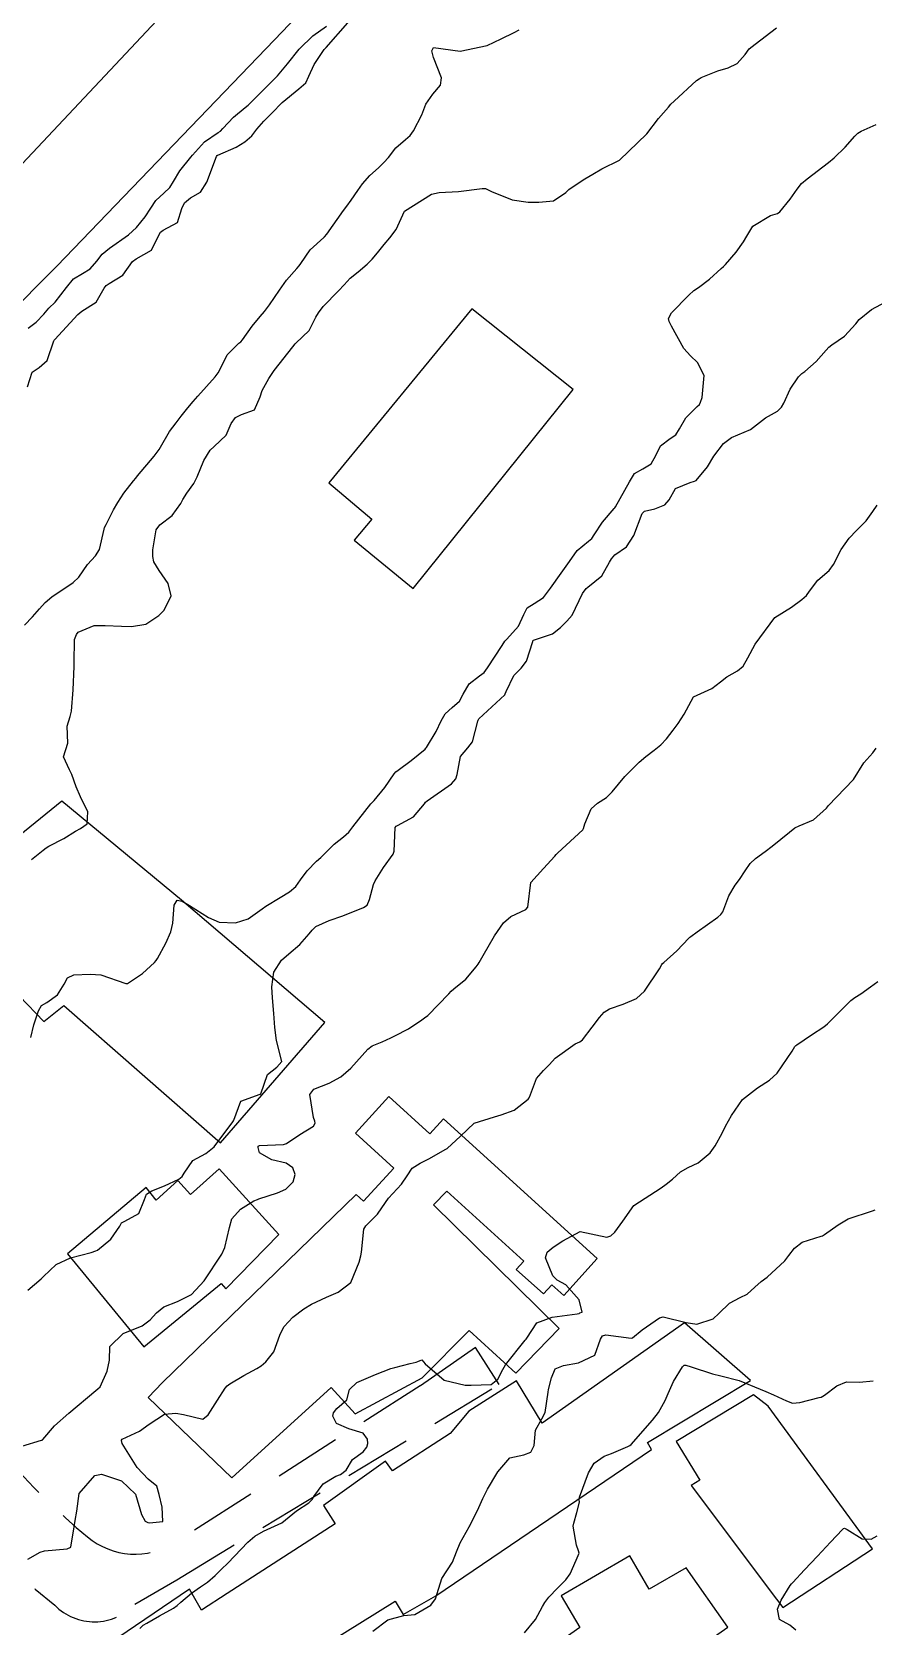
# Model space of a CAD drawing. Header units: metres. Extents: x 298520 to 308411, y 7433745 to 7450750.
# Drawn here: x 300697.7 to 300760.5, y 7446747.2 to 7446866.2 of the extents above; entities that cross this region are included whole.
import ezdxf

# ---------------------------------------------------------------- set-up
doc = ezdxf.new("R2010")
doc.units = ezdxf.units.M
doc.header["$LTSCALE"] = 10
doc.linetypes.add('DASHED', pattern=[0.75, 0.5, -0.25])
for name, color, linetype in [('Curvas de Nivel 1m', 11, 'Continuous'), ('Curvas de Nivel 5m', 15, 'Continuous'), ('Edificações', 30, 'Continuous'), ('Vias Primárias', 230, 'Continuous'), ('Vias Secundárias', 230, 'DASHED')]:
    doc.layers.add(name, color=color, linetype=linetype)

msp = doc.modelspace()

# ---------------------------------------------------------------- linework, layer by layer
at = {"layer": 'Curvas de Nivel 1m', "flags": 128}
for points, elevation in [([(300697.14, 7446821.9), (300697.75, 7446822.53), (300698.26, 7446823.13), (300698.68, 7446823.61), (300699.17, 7446824.02), (300700.77, 7446825.1), (300701.19, 7446825.5), (300701.85, 7446826.43), (300702.43, 7446827.08), (300702.73, 7446827.56), (300703.08, 7446829.07), (300703.12, 7446829.19), (300703.24, 7446829.42), (300703.79, 7446830.52), (300704.1, 7446831.06), (300704.56, 7446831.76), (300705.28, 7446832.68), (300705.44, 7446832.89), (300705.57, 7446833.05), (300706.81, 7446834.53), (300707.2, 7446835.02), (300707.3, 7446835.19), (300707.97, 7446836.36), (300708.45, 7446837.01), (300708.84, 7446837.5), (300709.34, 7446838.12), (300709.74, 7446838.6), (300710.08, 7446838.99), (300711.37, 7446840.44), (300711.6, 7446840.74), (300711.71, 7446840.97), (300712.27, 7446842.08), (300713.14, 7446842.95), (300713.28, 7446843.06), (300713.4, 7446843.2), (300714.14, 7446844.22), (300714.74, 7446844.94), (300715.05, 7446845.31), (300715.43, 7446845.82), (300716.17, 7446846.92), (300716.69, 7446847.67), (300717.47, 7446848.54), (300717.64, 7446848.73), (300717.76, 7446848.9), (300718.46, 7446849.91), (300719.49, 7446850.83), (300719.54, 7446850.88), (300719.71, 7446851.09), (300720.95, 7446852.86), (300721.19, 7446853.19), (300721.52, 7446853.63), (300722.03, 7446854.35), (300722.37, 7446854.84), (300722.91, 7446855.47), (300723.56, 7446856.04), (300723.96, 7446856.43), (300724.3, 7446856.82), (300724.85, 7446857.54), (300725.58, 7446858.15), (300725.93, 7446858.46), (300726.17, 7446858.8), (300726.8, 7446859.99), (300727.09, 7446860.79), (300727.62, 7446861.53), (300728.19, 7446862.21), (300728.27, 7446862.77), (300727.66, 7446864.28), (300727.55, 7446864.78), (300727.67, 7446865.03), (300729.66, 7446864.76), (300731.67, 7446865.18), (300732.72, 7446865.67), (300733.68, 7446866.15), (300734.06, 7446866.33)], 676), ([(300697.41, 7446844.08), (300698.02, 7446844.53), (300698.59, 7446845.13), (300698.97, 7446845.58), (300699.43, 7446846.02), (300700.28, 7446847.11), (300700.79, 7446847.76), (300701.46, 7446848.16), (300702.04, 7446848.51), (300702.53, 7446849.08), (300702.95, 7446849.61), (300703.48, 7446850.04), (300704.91, 7446851.05), (300705.5, 7446851.59), (300706.15, 7446852.39), (300706.56, 7446853.03), (300706.94, 7446853.61), (300707.53, 7446854.14), (300707.98, 7446854.57), (300708.26, 7446855.01), (300708.74, 7446855.82), (300709.56, 7446856.85), (300709.68, 7446857), (300710.57, 7446857.99), (300711.59, 7446858.68), (300711.77, 7446858.79), (300711.95, 7446858.97), (300712.73, 7446859.83), (300713.61, 7446860.54), (300713.84, 7446860.72), (300714.07, 7446860.95), (300715.63, 7446862.5), (300716.02, 7446862.92), (300716.76, 7446863.8), (300717.63, 7446864.9), (300717.65, 7446864.92), (300717.66, 7446864.93), (300718.67, 7446865.89), (300719.68, 7446866.61)], 674), ([(300697.66, 7446804.41), (300698.53, 7446805.12), (300698.77, 7446805.3), (300698.95, 7446805.42), (300700.08, 7446805.99), (300700.96, 7446806.52), (300701.33, 7446806.73), (300701.81, 7446807.09), (300701.86, 7446807.97), (300701.33, 7446809.09), (300701, 7446809.85), (300700.67, 7446810.76), (300700.51, 7446811.1), (300700.06, 7446812.08), (300700.37, 7446813.1), (300700.33, 7446814.38), (300700.54, 7446815.1), (300700.66, 7446815.5), (300700.78, 7446817.09), (300700.84, 7446818.83), (300700.85, 7446819.09), (300700.87, 7446820.83), (300700.97, 7446821.09), (300701.03, 7446821.2), (300701.14, 7446821.39), (300702.33, 7446821.89), (300703.15, 7446821.88), (300704.38, 7446821.83), (300705.14, 7446821.81), (300706.19, 7446821.99), (300707.16, 7446822.64), (300707.36, 7446822.82), (300707.56, 7446823.02), (300708.09, 7446824.1), (300707.87, 7446825.01), (300707.19, 7446825.99), (300706.8, 7446826.63), (300706.72, 7446827.03), (300706.71, 7446827.52), (300706.98, 7446829.02), (300707.24, 7446829.4), (300708.17, 7446830.09), (300708.82, 7446831), (300708.97, 7446831.29), (300709.26, 7446831.76), (300709.79, 7446832.47), (300710.02, 7446832.99), (300710.52, 7446834.21), (300711.01, 7446834.97), (300711.31, 7446835.25), (300712.19, 7446836.09), (300712.56, 7446836.96), (300712.88, 7446837.41), (300713.33, 7446837.62), (300714.3, 7446837.98), (300714.72, 7446838.94), (300714.87, 7446839.42), (300715.37, 7446840.33), (300715.78, 7446840.92), (300717.16, 7446842.68), (300717.35, 7446842.9), (300717.37, 7446842.92), (300717.39, 7446842.95), (300718.4, 7446843.9), (300718.89, 7446844.89), (300719.08, 7446845.23), (300719.43, 7446845.69), (300720.58, 7446846.86), (300721, 7446847.31), (300721.46, 7446847.8), (300722.04, 7446848.27), (300722.72, 7446848.84), (300723.09, 7446849.22), (300723.48, 7446849.7), (300723.98, 7446850.33), (300724.41, 7446850.82), (300724.88, 7446851.43), (300725.51, 7446852.81), (300727.53, 7446854.07), (300728.09, 7446854.21), (300729.54, 7446854.28), (300731.3, 7446854.5), (300731.54, 7446854.49), (300731.99, 7446854.27), (300733.53, 7446853.65), (300734.74, 7446853.48), (300735.52, 7446853.47), (300736.63, 7446853.57), (300737.54, 7446854.19), (300737.78, 7446854.42), (300738.08, 7446854.65), (300738.97, 7446855.23), (300739.55, 7446855.57), (300740.23, 7446855.96), (300741.56, 7446856.62), (300743.58, 7446858.59), (300744.46, 7446859.72), (300745.2, 7446860.57), (300745.39, 7446860.79), (300745.62, 7446861.03), (300747.3, 7446862.55), (300747.49, 7446862.69), (300747.64, 7446862.78), (300748.89, 7446863.28), (300749.65, 7446863.5), (300750.32, 7446863.84), (300750.93, 7446864.51), (300751.24, 7446864.93), (300751.67, 7446865.27), (300753.28, 7446866.48)], 677), ([(300697.61, 7446791.13), (300697.84, 7446792.08), (300698.19, 7446793.13), (300698.42, 7446793.51), (300698.81, 7446793.75), (300699.61, 7446794.32), (300700.11, 7446795.11), (300700.35, 7446795.58), (300700.83, 7446795.81), (300702.04, 7446795.87), (300702.83, 7446795.82), (300704.71, 7446795.17), (300704.82, 7446795.17), (300705.96, 7446795.91), (300706.85, 7446796.74), (300706.98, 7446796.89), (300707.07, 7446797.02), (300707.69, 7446798.18), (300708.07, 7446799.01), (300708.21, 7446799.67), (300708.3, 7446801.01), (300708.53, 7446801.37), (300708.9, 7446801.31), (300709.46, 7446800.99), (300710.88, 7446800.08), (300711.67, 7446799.75), (300712.88, 7446799.7), (300713.84, 7446799.99), (300714.89, 7446800.74), (300715.15, 7446800.93), (300716.23, 7446801.58), (300716.91, 7446802), (300717.4, 7446802.41), (300717.75, 7446802.89), (300718.23, 7446803.58), (300718.94, 7446804.29), (300719.25, 7446804.57), (300719.55, 7446804.87), (300720.26, 7446805.56), (300720.96, 7446806.1), (300721.36, 7446806.46), (300721.64, 7446806.85), (300722.99, 7446808.56), (300723.12, 7446808.7), (300723.24, 7446808.83), (300724.03, 7446809.79), (300724.74, 7446810.81), (300724.86, 7446810.97), (300725.02, 7446811.09), (300726.01, 7446811.81), (300727.04, 7446812.66), (300727.1, 7446812.72), (300727.15, 7446812.78), (300727.87, 7446813.96), (300728.25, 7446814.77), (300728.54, 7446815.3), (300729.07, 7446815.75), (300729.6, 7446816.23), (300729.88, 7446816.75), (300730.32, 7446817.52), (300731.1, 7446818.12), (300731.46, 7446818.38), (300731.7, 7446818.73), (300732.8, 7446820.38), (300733, 7446820.71), (300733.06, 7446820.79), (300733.14, 7446820.86), (300734.01, 7446821.84), (300734.41, 7446822.7), (300734.65, 7446823.21), (300735.17, 7446823.52), (300735.89, 7446823.97), (300736.39, 7446824.68), (300737.19, 7446825.8), (300737.81, 7446826.65), (300738.39, 7446827.47), (300739.23, 7446828.17), (300739.49, 7446828.38), (300739.67, 7446828.64), (300740.28, 7446829.59), (300741.15, 7446830.62), (300741.2, 7446830.67), (300741.25, 7446830.74), (300742.29, 7446832.6), (300742.67, 7446833.22), (300743.29, 7446833.58), (300743.92, 7446833.95), (300744.26, 7446834.58), (300744.6, 7446835.29), (300745.32, 7446835.83), (300745.76, 7446836.12), (300746.04, 7446836.56), (300746.51, 7446837.39), (300747.35, 7446838.24), (300747.51, 7446838.39), (300747.6, 7446838.55), (300747.71, 7446838.9), (300747.87, 7446840.54), (300747.38, 7446841.51), (300746.85, 7446842.01), (300746.34, 7446842.56), (300745.42, 7446844.22), (300745.25, 7446844.57), (300745.2, 7446844.8), (300745.43, 7446845.23), (300746.73, 7446846.55), (300747.1, 7446846.89), (300747.45, 7446847.12), (300748.26, 7446847.73), (300749.13, 7446848.52), (300749.31, 7446848.68), (300749.47, 7446848.82), (300750.25, 7446849.75), (300750.81, 7446850.51), (300751.05, 7446850.95), (300751.5, 7446851.68), (300752.83, 7446852.48), (300753.35, 7446852.63), (300753.52, 7446852.76), (300754.28, 7446853.71), (300754.8, 7446854.46), (300755.13, 7446854.87), (300755.55, 7446855.21), (300757.15, 7446856.43), (300757.57, 7446856.78), (300758.4, 7446857.59), (300759.12, 7446858.4), (300759.35, 7446858.64), (300759.59, 7446858.77), (300760.7, 7446859.28)], 678), ([(300697.4, 7446772.28), (300698.38, 7446773.12), (300698.48, 7446773.21), (300698.56, 7446773.3), (300699.5, 7446774.19), (300700.58, 7446774.68), (300702.11, 7446775.08), (300702.46, 7446775.2), (300702.59, 7446775.27), (300703.58, 7446776.08), (300704.25, 7446777.05), (300704.38, 7446777.29), (300704.62, 7446777.42), (300705.67, 7446778), (300706.11, 7446779.04), (300706.25, 7446779.43), (300706.64, 7446779.68), (300707.59, 7446780.07), (300708.66, 7446780.55), (300708.91, 7446780.75), (300709.06, 7446781), (300709.71, 7446781.95), (300710.68, 7446782.48), (300711.3, 7446782.97), (300712.7, 7446784.84), (300712.74, 7446784.91), (300712.76, 7446784.95), (300713.29, 7446786.38), (300714.73, 7446786.89), (300714.76, 7446786.9), (300714.78, 7446786.93), (300715.29, 7446788.38), (300715.98, 7446788.92), (300716.35, 7446789.33), (300715.95, 7446790.92), (300715.83, 7446791.88), (300715.74, 7446792.92), (300715.66, 7446794.08), (300715.61, 7446794.92), (300715.75, 7446796.01), (300716.32, 7446796.91), (300716.86, 7446797.38), (300717.68, 7446798.08), (300718.39, 7446798.88), (300718.61, 7446799.15), (300718.88, 7446799.41), (300719.88, 7446799.87), (300720.89, 7446800.22), (300722.44, 7446800.84), (300722.71, 7446801.02), (300722.9, 7446801.42), (300723.2, 7446802.55), (300723.31, 7446802.83), (300723.93, 7446803.83), (300724.65, 7446804.81), (300724.72, 7446805.04), (300724.81, 7446806.81), (300724.87, 7446806.9), (300724.97, 7446806.96), (300726.18, 7446807.59), (300726.99, 7446808.57), (300727.08, 7446808.7), (300727.19, 7446808.79), (300729.01, 7446810.06), (300729.33, 7446810.44), (300729.43, 7446810.76), (300729.69, 7446812.1), (300730.24, 7446812.75), (300730.59, 7446813.2), (300730.97, 7446814.74), (300730.99, 7446814.81), (300731.06, 7446814.92), (300732.98, 7446816.71), (300733.02, 7446816.78), (300733.09, 7446816.96), (300733.67, 7446818.14), (300734.21, 7446818.7), (300734.61, 7446819.21), (300735.07, 7446820.69), (300735.09, 7446820.74), (300735.13, 7446820.78), (300736.55, 7446821.27), (300737.15, 7446821.73), (300737.62, 7446822.2), (300738.02, 7446822.66), (300738.79, 7446824.26), (300739.07, 7446824.64), (300739.18, 7446824.75), (300740.22, 7446825.6), (300740.8, 7446826.62), (300740.96, 7446826.87), (300741.21, 7446827.16), (300742.07, 7446827.76), (300742.62, 7446828.6), (300743.25, 7446830.24), (300743.42, 7446830.42), (300744.18, 7446830.58), (300744.93, 7446830.9), (300745.26, 7446831.27), (300745.74, 7446832.1), (300746.82, 7446832.55), (300747.16, 7446832.66), (300747.28, 7446832.71), (300748.11, 7446833.72), (300748.6, 7446834.53), (300749.31, 7446835.47), (300749.92, 7446835.91), (300751.32, 7446836.5), (300752.44, 7446837.38), (300753.34, 7446837.89), (300753.65, 7446838.17), (300753.81, 7446838.47), (300754.29, 7446839.53), (300754.91, 7446840.45), (300755.15, 7446840.68), (300755.38, 7446840.85), (300756.24, 7446841.58), (300756.98, 7446842.43), (300757.17, 7446842.66), (300757.4, 7446842.84), (300758.34, 7446843.48), (300759.18, 7446844.4), (300759.43, 7446844.71), (300760.35, 7446845.47), (300761.44, 7446846.04)], 679), ([(300697.38, 7446752.2), (300698.32, 7446752.72), (300698.63, 7446752.81), (300700.32, 7446752.97), (300700.59, 7446753.1), (300700.84, 7446754.6), (300700.93, 7446755.09), (300701.05, 7446755.78), (300701.23, 7446757.09), (300702.39, 7446758.43), (300702.9, 7446758.55), (300704.38, 7446758.05), (300705.42, 7446757.04), (300705.87, 7446755.52), (300706.16, 7446755.03), (300706.35, 7446754.92), (300706.48, 7446754.9), (300707.46, 7446755.01), (300707.42, 7446756.07), (300707.19, 7446757.02), (300707.01, 7446757.65), (300706.38, 7446758.17), (300705.55, 7446759.04), (300704.42, 7446760.83), (300704.38, 7446761.05), (300704.39, 7446761.08), (300704.42, 7446761.15), (300705.72, 7446761.75), (300706.44, 7446762.28), (300707.6, 7446763.01), (300708.44, 7446763.1), (300709.01, 7446762.99), (300710.44, 7446762.64), (300710.86, 7446762.97), (300711.55, 7446764.06), (300712.13, 7446764.96), (300712.28, 7446765.14), (300712.47, 7446765.29), (300713.52, 7446765.9), (300714.49, 7446766.42), (300714.8, 7446766.62), (300715.15, 7446766.92), (300715.74, 7446767.68), (300716.21, 7446768.91), (300716.29, 7446769.14), (300716.52, 7446769.55), (300717.17, 7446770.26), (300717.99, 7446770.89), (300718.55, 7446771.22), (300719.68, 7446771.74), (300720.56, 7446772.13), (300721.49, 7446772.85), (300722.11, 7446774.36), (300722.25, 7446774.83), (300722.3, 7446775.12), (300722.46, 7446776.83), (300722.62, 7446777.07), (300723.5, 7446777.95), (300724.09, 7446778.82), (300724.31, 7446779.14), (300724.64, 7446779.5), (300725.27, 7446780.18), (300725.7, 7446780.8), (300726.08, 7446781.38), (300726.67, 7446781.74), (300727.36, 7446782.09), (300728.53, 7446782.76), (300728.68, 7446782.85), (300729.68, 7446783.77), (300730.7, 7446784.74), (300732.23, 7446785.2), (300732.71, 7446785.35), (300733.7, 7446785.72), (300734.73, 7446786.52), (300734.8, 7446786.62), (300734.83, 7446786.69), (300735.36, 7446788.07), (300735.87, 7446788.68), (300736.32, 7446789.11), (300736.76, 7446789.59), (300738.25, 7446790.65), (300738.6, 7446790.82), (300738.78, 7446790.95), (300739.51, 7446791.91), (300740.06, 7446792.63), (300740.41, 7446793.02), (300740.81, 7446793.28), (300741.82, 7446793.61), (300742.82, 7446794.04), (300743.42, 7446794.59), (300744.53, 7446796.26), (300744.72, 7446796.57), (300744.77, 7446796.65), (300744.85, 7446796.73), (300745.82, 7446797.6), (300746.72, 7446798.55), (300746.8, 7446798.63), (300746.87, 7446798.68), (300747.34, 7446799.01), (300748.89, 7446800.12), (300749.11, 7446800.3), (300749.27, 7446800.52), (300749.72, 7446801.71), (300750.19, 7446802.51), (300750.51, 7446802.92), (300750.93, 7446803.57), (300751.31, 7446804.12), (300751.7, 7446804.49), (300752.41, 7446805.02), (300752.95, 7446805.41), (300754.24, 7446806.46), (300754.64, 7446806.78), (300754.97, 7446806.94), (300756.03, 7446807.39), (300756.99, 7446808.26), (300757.07, 7446808.36), (300757.13, 7446808.43), (300759.01, 7446810.4), (300759.79, 7446811.64), (300760.45, 7446812.39), (300760.7, 7446812.73)], 681), ([(300705.76, 7446747.03), (300706.01, 7446747.27), (300706.26, 7446747.42), (300707.21, 7446747.96), (300708.27, 7446748.54), (300708.53, 7446748.73), (300708.81, 7446748.99), (300709.61, 7446749.66), (300710.29, 7446750.14), (300710.79, 7446750.48), (300711.37, 7446750.97), (300711.84, 7446751.44), (300712.31, 7446751.9), (300713.31, 7446752.95), (300713.8, 7446753.47), (300714.34, 7446753.92), (300714.99, 7446754.28), (300716.34, 7446754.91), (300717.44, 7446755.81), (300718.37, 7446756.41), (300718.6, 7446756.65), (300718.74, 7446756.88), (300719.44, 7446757.81), (300720.39, 7446758.38), (300720.72, 7446758.52), (300721.15, 7446758.85), (300721.63, 7446759.63), (300722.41, 7446760.21), (300722.7, 7446760.55), (300722.77, 7446760.83), (300722.74, 7446761.15), (300722.43, 7446761.61), (300721.36, 7446761.92), (300720.44, 7446762.33), (300720.15, 7446762.86), (300720.2, 7446763.11), (300720.45, 7446763.45), (300721.21, 7446764.1), (300721.41, 7446764.85), (300721.95, 7446765.37), (300722.47, 7446765.61), (300723.33, 7446765.97), (300724.49, 7446766.43), (300724.78, 7446766.51), (300725.92, 7446766.8), (300726.38, 7446766.91), (300726.49, 7446766.95), (300726.79, 7446767.08), (300727.05, 7446766.78), (300728.47, 7446765.55), (300730.03, 7446765.19), (300730.47, 7446765.19), (300731.96, 7446765.24), (300732.48, 7446765.63), (300732.84, 7446766.36), (300733.05, 7446766.71), (300734.51, 7446768.53), (300734.58, 7446768.62), (300734.63, 7446768.69), (300735.38, 7446769.83), (300736.53, 7446770.25), (300738.39, 7446770.5), (300738.53, 7446770.54), (300738.6, 7446770.57), (300738.77, 7446770.64), (300738.55, 7446771.54), (300737.54, 7446772.66), (300736.91, 7446773.01), (300736.57, 7446773.34), (300736.03, 7446774.68), (300736.16, 7446775.11), (300736.6, 7446775.49), (300737.31, 7446775.96), (300738.61, 7446776.64), (300740.61, 7446776.22), (300740.9, 7446776.32), (300741.2, 7446776.61), (300741.81, 7446777.42), (300742.63, 7446778.6), (300744.65, 7446779.92), (300745.04, 7446780.18), (300745.5, 7446780.56), (300746.11, 7446781.11), (300746.67, 7446781.43), (300747.43, 7446781.78), (300748.31, 7446782.53), (300748.69, 7446783.05), (300749.22, 7446784), (300749.45, 7446784.51), (300749.92, 7446785.31), (300750.73, 7446786.5), (300751.85, 7446787.38), (300752.75, 7446787.95), (300753.33, 7446788.47), (300754.44, 7446790.12), (300754.64, 7446790.45), (300754.7, 7446790.53), (300754.78, 7446790.59), (300755.89, 7446791.34), (300756.8, 7446791.92), (300757.08, 7446792.15), (300757.34, 7446792.42), (300758.82, 7446793.89), (300759.11, 7446794.11), (300759.56, 7446794.39), (300760.29, 7446794.92), (300760.83, 7446795.31)], 682), ([(300723.13, 7446746.83), (300724.26, 7446747.67), (300725.46, 7446747.99), (300726.27, 7446748.07), (300727.48, 7446748.77), (300727.81, 7446749.24), (300728.3, 7446750.76), (300729.08, 7446751.98), (300729.39, 7446752.75), (300729.66, 7446753.42), (300730.34, 7446754.61), (300730.39, 7446754.69), (300730.41, 7446754.74), (300731.04, 7446756.06), (300731.35, 7446756.73), (300731.7, 7446757.41), (300732.39, 7446758.6), (300732.46, 7446758.72), (300733.37, 7446759.75), (300734.41, 7446759.98), (300734.93, 7446760.17), (300735.18, 7446760.68), (300735.29, 7446761.82), (300735.76, 7446762.68), (300735.99, 7446763.13), (300736.22, 7446764.67), (300736.26, 7446764.87), (300736.48, 7446765.72), (300736.75, 7446766.41), (300737.38, 7446766.66), (300738.49, 7446766.84), (300739.7, 7446767.43), (300740.14, 7446768.62), (300740.27, 7446768.87), (300740.52, 7446768.93), (300742.42, 7446768.7), (300742.51, 7446768.72), (300743.24, 7446769.31), (300744.53, 7446770.22), (300744.82, 7446770.28), (300746.53, 7446769.85), (300747.32, 7446769.74), (300748.53, 7446770.14), (300748.97, 7446770.52), (300749.75, 7446771.3), (300750.55, 7446771.72), (300751.07, 7446771.98), (300751.65, 7446772.49), (300752.13, 7446772.92), (300752.57, 7446773.25), (300753.88, 7446774.46), (300754.19, 7446774.86), (300754.6, 7446775.42), (300755.19, 7446775.85), (300756.61, 7446776.3), (300756.7, 7446776.34), (300756.85, 7446776.43), (300757.88, 7446777.16), (300758.62, 7446777.59), (300760.44, 7446778.2), (300760.63, 7446778.27)], 683), ([(300734.46, 7446746.69), (300735.27, 7446747.68), (300735.81, 7446748.67), (300735.98, 7446748.97), (300736.28, 7446749.37), (300736.92, 7446750.04), (300737.55, 7446750.66), (300737.86, 7446751.1), (300738.32, 7446752.13), (300738.53, 7446752.65), (300738.49, 7446752.81), (300738.33, 7446753.23), (300738.1, 7446754.65), (300738.13, 7446754.87), (300738.36, 7446755.67), (300738.56, 7446756.46), (300738.54, 7446756.65), (300738.56, 7446756.83), (300739.23, 7446758.64), (300739.66, 7446759.37), (300740.41, 7446759.88), (300740.95, 7446760.08), (300742.18, 7446760.6), (300742.33, 7446760.69), (300742.42, 7446760.76), (300744.01, 7446762.58), (300744.45, 7446763.13), (300744.97, 7446764.05), (300745.19, 7446764.56), (300745.59, 7446765.45), (300746.26, 7446766.55), (300746.38, 7446766.67), (300746.49, 7446766.67), (300746.89, 7446766.55), (300748.49, 7446766.04), (300749.12, 7446765.88), (300750.48, 7446765.52), (300752.06, 7446764.89), (300752.47, 7446764.72), (300753.05, 7446764.47), (300754.01, 7446764.01), (300754.46, 7446763.85), (300755.02, 7446763.88), (300756.46, 7446764.26), (300756.6, 7446764.29), (300756.84, 7446764.43), (300757.76, 7446765.13), (300758.48, 7446765.44), (300759.47, 7446765.41), (300760.48, 7446765.51)], 684)]:
    msp.add_lwpolyline(points, dxfattribs=dict(at, elevation=elevation))
at = {"layer": 'Curvas de Nivel 5m', "flags": 128}
for points, elevation in [([(300697.36, 7446839.7), (300697.72, 7446840.79), (300698.24, 7446841.13), (300698.84, 7446841.67), (300699.32, 7446843.12), (300699.35, 7446843.17), (300699.4, 7446843.22), (300701.12, 7446845.09), (300701.43, 7446845.34), (300702.49, 7446846.02), (300703.08, 7446847.07), (300703.24, 7446847.27), (300703.45, 7446847.41), (300704.48, 7446848.04), (300705.2, 7446849.04), (300705.48, 7446849.25), (300706.62, 7446849.89), (300707.18, 7446851.02), (300707.28, 7446851.24), (300707.5, 7446851.4), (300708.55, 7446851.96), (300708.89, 7446853.01), (300709.08, 7446853.44), (300709.53, 7446853.81), (300710.29, 7446854.23), (300710.75, 7446854.98), (300711.47, 7446856.88), (300711.53, 7446856.97), (300711.54, 7446856.99), (300711.56, 7446857), (300712.93, 7446857.59), (300713.58, 7446857.99), (300714.11, 7446858.42), (300714.49, 7446858.94), (300715.01, 7446859.52), (300715.6, 7446860.12), (300716.37, 7446860.92), (300717.62, 7446861.95), (300718.14, 7446862.38), (300718.37, 7446862.89), (300718.77, 7446863.76), (300719.52, 7446864.88), (300719.59, 7446864.95), (300719.66, 7446865.03), (300721.27, 7446866.86)], 675), ([(300696.94, 7446760.62), (300698.42, 7446761.07), (300698.46, 7446761.08), (300698.52, 7446761.12), (300699.39, 7446762.15), (300700.44, 7446763.1), (300702.46, 7446764.78), (300702.62, 7446764.91), (300702.79, 7446765.07), (300703.31, 7446766.23), (300703.48, 7446767.06), (300703.5, 7446768.06), (300704.51, 7446769.05), (300705.93, 7446769.62), (300706.53, 7446770.06), (300706.99, 7446770.57), (300707.53, 7446771.02), (300708.55, 7446771.42), (300709.6, 7446771.94), (300710.56, 7446772.98), (300711.87, 7446774.96), (300712.09, 7446775.45), (300712.44, 7446776.95), (300712.62, 7446777.59), (300713.26, 7446778.31), (300714.26, 7446778.93), (300714.52, 7446779.04), (300714.64, 7446779.08), (300716.03, 7446779.53), (300716.65, 7446779.81), (300717.2, 7446780.35), (300717.34, 7446780.9), (300717.18, 7446781.41), (300716.67, 7446781.75), (300715.6, 7446782), (300714.68, 7446782.53), (300714.57, 7446782.93), (300714.59, 7446783.02), (300714.68, 7446783.08), (300716.46, 7446783.14), (300716.69, 7446783.22), (300717.69, 7446783.89), (300718.7, 7446784.52), (300718.84, 7446784.74), (300718.82, 7446784.88), (300718.71, 7446785.17), (300718.45, 7446786.88), (300718.74, 7446787.27), (300719.88, 7446787.73), (300720.75, 7446788.2), (300721.51, 7446788.85), (300722.77, 7446790.27), (300723.08, 7446790.52), (300723.84, 7446790.82), (300724.49, 7446791.1), (300724.78, 7446791.25), (300725.8, 7446791.79), (300726.8, 7446792.46), (300726.99, 7446792.6), (300727.24, 7446792.78), (300728.82, 7446794.39), (300728.99, 7446794.59), (300729.18, 7446794.76), (300730.09, 7446795.49), (300730.85, 7446796.41), (300730.99, 7446796.6), (300731.08, 7446796.74), (300731.37, 7446797.24), (300732.22, 7446798.72), (300732.88, 7446799.69), (300733.43, 7446800.17), (300734.56, 7446800.69), (300734.72, 7446800.87), (300734.92, 7446802.69), (300735.87, 7446803.74), (300736.72, 7446804.67), (300736.83, 7446804.79), (300736.95, 7446804.92), (300738.81, 7446806.64), (300738.87, 7446806.73), (300738.97, 7446807.08), (300739.43, 7446808.2), (300739.91, 7446808.63), (300740.57, 7446809.05), (300741, 7446809.46), (300741.96, 7446810.61), (300742.48, 7446811.14), (300743.03, 7446811.67), (300743.52, 7446812.1), (300744.14, 7446812.58), (300744.64, 7446812.98), (300745.05, 7446813.43), (300745.55, 7446814.07), (300745.92, 7446814.56), (300746.37, 7446815.26), (300747.08, 7446816.55), (300748.43, 7446817.19), (300749.1, 7446817.67), (300749.57, 7446818.05), (300750.36, 7446818.51), (300750.77, 7446818.85), (300751.12, 7446819.46), (300751.68, 7446820.49), (300753.15, 7446822.47), (300754.38, 7446823.24), (300755.17, 7446823.82), (300755.5, 7446824.13), (300755.73, 7446824.44), (300756.36, 7446825.27), (300757.2, 7446826), (300757.52, 7446826.43), (300758.09, 7446827.55), (300758.68, 7446828.41), (300759.24, 7446828.97), (300759.95, 7446829.69), (300760.45, 7446830.39), (300760.77, 7446830.87)], 680), ([(300754.7, 7446746.89), (300754.26, 7446747.26), (300753.5, 7446747.69), (300753.34, 7446748.46), (300753.61, 7446749.14), (300754.3, 7446750.24), (300754.39, 7446750.36), (300754.48, 7446750.45), (300755.36, 7446751.4), (300756.32, 7446752.43), (300757.29, 7446753.46), (300758.19, 7446754.41), (300758.27, 7446754.49), (300758.34, 7446754.51), (300758.55, 7446754.41), (300759.67, 7446753.72), (300760.34, 7446753.7), (300760.78, 7446753.93)], 685)]:
    msp.add_lwpolyline(points, dxfattribs=dict(at, elevation=elevation))
at = {"layer": 'Edificações'}
for points in [[(300730.54, 7446845.53), (300719.85, 7446832.54), (300723.06, 7446829.81), (300721.75, 7446828.26), (300726.14, 7446824.64), (300738.09, 7446839.5)], [(300706.38, 7446764.27), (300712.61, 7446758.27), (300720.03, 7446765.02), (300721.83, 7446763.04), (300726.83, 7446765.74), (300730.32, 7446769.27), (300733.81, 7446766.09), (300737.05, 7446769.41), (300727.68, 7446778.65), (300728.67, 7446779.65), (300734.41, 7446774.45), (300733.84, 7446773.82), (300735.88, 7446771.99), (300736.5, 7446772.68), (300737.39, 7446771.87), (300739.88, 7446774.63), (300739.88, 7446774.63), (300728.42, 7446785.07), (300727.4, 7446783.95), (300724.34, 7446786.74), (300721.84, 7446783.99), (300724.7, 7446781.39), (300722.45, 7446778.92), (300721.9, 7446779.42), (300707.45, 7446765.39)], [(300706.21, 7446779.93), (300700.35, 7446774.99), (300706.05, 7446768.05), (300711.82, 7446772.78), (300712.16, 7446772.37), (300716.13, 7446776.42), (300711.66, 7446781.34), (300709.54, 7446779.41), (300708.59, 7446780.45), (300706.97, 7446778.98)], [(300727.84, 7446749.46), (300743.95, 7446760.39), (300743.65, 7446760.9), (300751.32, 7446765.52), (300746.41, 7446769.83), (300735.78, 7446762.34), (300733.86, 7446765.5), (300730.3, 7446763.24), (300728.9, 7446761.58), (300724.6, 7446758.8), (300724.08, 7446759.5), (300719.46, 7446756.19), (300720.34, 7446754.83), (300712.26, 7446749.63), (300710.34, 7446748.38), (300709.45, 7446749.95), (300700.77, 7446744.07), (300705.61, 7446736.94), (300707.03, 7446737.9), (300707.78, 7446736.79), (300720.49, 7446744.7), (300719.74, 7446745.91), (300724.8, 7446749.05), (300725.4, 7446748.07)], [(300751.54, 7446764.47), (300745.78, 7446760.98), (300747.54, 7446758.09), (300746.9, 7446757.7), (300753.27, 7446749.21), (300753.74, 7446748.58), (300760.44, 7446752.97), (300752.64, 7446763.62)], [(300733.44, 7446743.46), (300737.19, 7446738.42), (300749.64, 7446747.12), (300746.53, 7446751.56), (300743.76, 7446749.95), (300742.32, 7446752.44), (300737.2, 7446749.47), (300738.58, 7446747.09)]]:
    msp.add_lwpolyline(points, close=True, dxfattribs=at)
msp.add_lwpolyline([(300696.76, 7446794.22), (300698.59, 7446792.32), (300700.08, 7446793.53), (300711.76, 7446783.28), (300719.56, 7446792.25), (300708.86, 7446801.39), (300699.94, 7446808.77), (300693.02, 7446803.17)], dxfattribs=at)
at = {"layer": 'Vias Primárias'}
for points in [[(300865.52, 7447058.34), (300853.26, 7447039.09), (300842.6, 7447023.31), (300832.21, 7447008.18), (300824.36, 7446997.13), (300799.29, 7446964.97, -0.031955), (300784.45, 7446948.28), (300773, 7446936.24), (300742.3, 7446904.13), (300726.31, 7446887.62), (300710.47, 7446870.74), (300694.62, 7446853.87), (300675.3, 7446833.76), (300654.27, 7446814.3), (300629.85, 7446792.95), (300622.86, 7446787.02, 0.017672), (300612.16, 7446777.28, 0.001604), (300604.46, 7446769.71, 0.027938), (300589.11, 7446752.72, -0.064013), (300586.19, 7446749.72), (300575.85, 7446736.44)], [(300591.2, 7446745.57, 0.022366), (300594.01, 7446748.76, -0.027938), (300608.89, 7446765.23, -0.001604), (300616.57, 7446772.78, -0.017672), (300626.94, 7446782.22), (300633.96, 7446788.17), (300659.96, 7446810.98), (300679.94, 7446829), (300699.55, 7446848.71), (300715.79, 7446865.6), (300731.84, 7446882.38), (300747.52, 7446899.02), (300777.56, 7446931.89), (300780.3, 7446934.78)]]:
    msp.add_lwpolyline(points, format="xyb", dxfattribs=at)
at = {"layer": 'Vias Secundárias'}
msp.add_lwpolyline([(300656.11, 7446807.6, -0.081657), (300660.12, 7446804), (300664.51, 7446796.92), (300671.54, 7446786.48), (300697.95, 7446749.95), (300699.4, 7446748.76, 0.427023), (300705.38, 7446748.83), (300708.52, 7446750.66), (300732.56, 7446765.24), (300730.8, 7446767.99), (300726.68, 7446765.13), (300708.38, 7446753.44, -0.326969), (300701.84, 7446753.86, -0.080705), (300690.48, 7446766.96), (300664.82, 7446802.61), (300659.12, 7446810.24)], format="xyb", dxfattribs=at)

doc.saveas('drawing.dxf')
